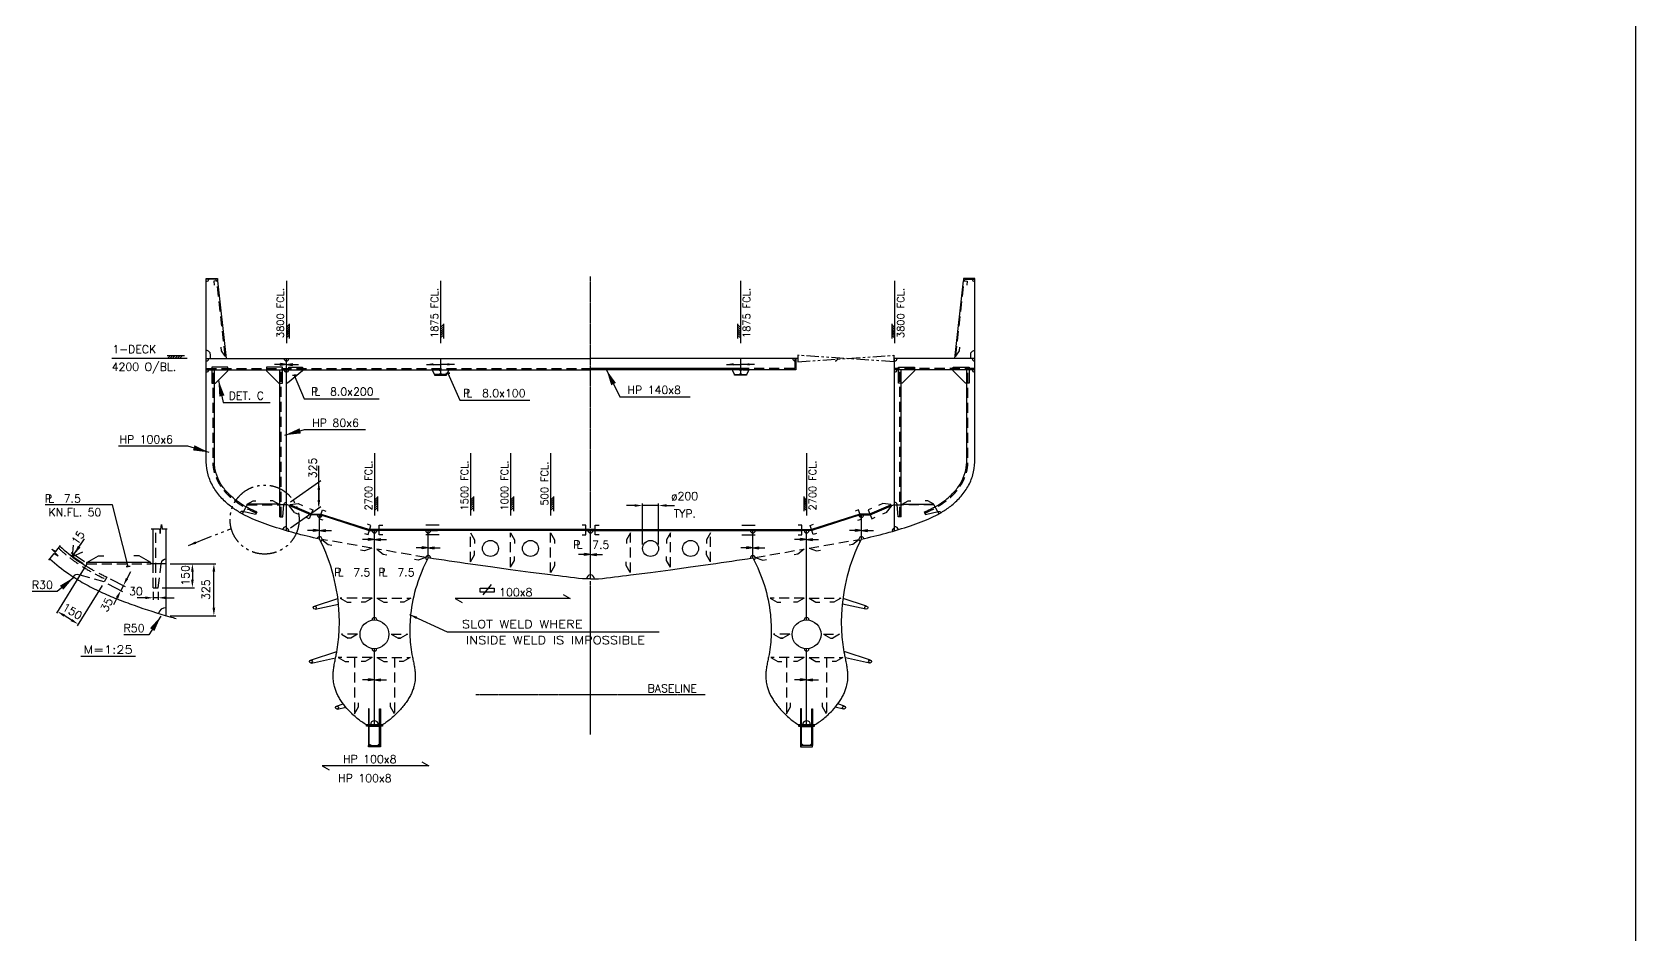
# Model space of a CAD drawing. Extents: x 53504 to 219407, y 25397 to 156081.
# Drawn here: x 197207 to 217246, y 69023 to 80310 of the extents above; entities that cross this region are included whole.
import ezdxf
from ezdxf.enums import TextEntityAlignment as Align

# ---------------------------------------------------------------- set-up
doc = ezdxf.new("R2010")
doc.units = 0
doc.header["$LTSCALE"] = 250
for name, pattern in [('DASHED', [0.75, 0.5, -0.25]), ('PHANTOM', [2.1, 1.25, -0.2, 0.125, -0.2, 0.125, -0.2]), ('PHANTOM2', [1.25, 0.625, -0.125, 0.125, -0.125, 0.125, -0.125])]:
    doc.linetypes.add(name, pattern=pattern)
doc.layers.get('0').update_dxf_attribs({"linetype": 'CONTINUOUS'})
doc.layers.get('DEFPOINTS').update_dxf_attribs({"linetype": 'CONTINUOUS'})
for name, color, linetype in [('S0CO1', 1, 'CONTINUOUS'), ('S0CO2', 2, 'CONTINUOUS'), ('S0CO5', 4, 'CONTINUOUS'), ('S0DA1', 1, 'DASHED'), ('S0DA2', 2, 'DASHED'), ('S0DIM', 2, 'CONTINUOUS'), ('S0PH1', 1, 'PHANTOM'), ('S0TX2', 2, 'CONTINUOUS')]:
    doc.layers.add(name, color=color, linetype=linetype)
doc.styles.add('ROMANS', font='romans', dxfattribs={"height": 100})
doc.dimstyles.new('ORGINAL', dxfattribs={"dimscale": 100, "dimtxt": 1.8, "dimasz": 2, "dimexe": 0.5, "dimexo": 1, "dimgap": 0.5, "dimtad": 1, "dimdec": 0, "dimdsep": 46, "dimtxsty": 'ROMANS', "dimcen": 0, "dimclrd": 1, "dimclre": 1, "dimclrt": 2, "dimadec": 3, "dimazin": 2, "dimtfac": 1, "dimtdec": 0, "dimtmove": 0, "dimatfit": 3, "dimfxl": 1, "dimtvp": 100, "dimtolj": 1, "dimarcsym": 0})
doc.dimstyles.new('ROAR', dxfattribs={"dimscale": 0.4, "dimtxt": 150, "dimasz": 2.4, "dimexe": 100, "dimexo": 100, "dimgap": 400, "dimtad": 0, "dimdsep": 46, "dimtxsty": 'ROMANS', "dimblk1": 'PILB', "dimblk2": 'PILC', "dimsah": 1, "dimcen": 0, "dimclrd": 1, "dimclre": 1, "dimclrt": 2, "dimadec": 0, "dimazin": 0, "dimtfac": 1, "dimtmove": 2, "dimatfit": 3, "dimldrblk": 'PILB', "dimfxl": 100, "dimtvp": 100, "dimtolj": 1, "dimarcsym": 0})
doc.dimstyles.get("Standard").update_dxf_attribs({"dimscale": 50, "dimtxt": 2, "dimasz": 2, "dimexe": 0.5, "dimexo": 1, "dimgap": 1, "dimtad": 1, "dimdsep": 46, "dimtxsty": 'ROMANS', "dimcen": 1.5, "dimclrd": 1, "dimclre": 1, "dimclrt": 2, "dimazin": 2, "dimtfac": 1, "dimtmove": 2, "dimatfit": 3, "dimfxl": 1, "dimtvp": 100, "dimtolj": 1, "dimarcsym": 0})

# ---------------------------------------------------------------- blocks, each defined once
blk = doc.blocks.new('KNE200-OL')
at = {"layer": 'S0CO1', "color": 0}
blk.add_lwpolyline([(-30, 30), (-30, -170), (15, -170), (170, -15), (170, 30)], close=True, dxfattribs=at)
blk = doc.blocks.new('PILD')
at = {"color": 1, "linetype": 'ByBlock'}
blk.add_line((0, 0), (250, 0), dxfattribs=at)
blk.add_solid([(125, 21), (125, -21), (0, 0)], dxfattribs=at)
blk = doc.blocks.new('PILC')
at = {"color": 1, "linetype": 'ByBlock'}
blk.add_line((0, 0), (-250, 0), dxfattribs=at)
blk.add_solid([(-125, 21), (-125, -21), (0, 0)], dxfattribs=at)
blk = doc.blocks.new('PLT-FORBI')
at = {"layer": 'S0CO1'}
for name, p in [('PILD', (-250, 0)), ('PILC', (250, 0))]:
    blk.add_blockref(name, p, dxfattribs=at)
blk = doc.blocks.new('ST10011')
at = {"layer": 'S0CO1'}
for p, q in [((4.24, 0.65), (-0.08, 0.65)), ((0, 0), (0.65, 0.65)), ((0.6, 0), (1.25, 0.65)), ((1.2, 0), (1.85, 0.65)), ((1.8, 0), (2.45, 0.65)), ((2.4, 0), (3.05, 0.65)), ((3, 0), (3.65, 0.65))]:
    blk.add_line(p, q, dxfattribs=at)
blk = doc.blocks.new('*X7')
at = {"color": 0}
for p, q in [((13410, 17177), (13450, 17217)), ((13439, 17177), (13479, 17217)), ((13467, 17177), (13507, 17217)), ((13495, 17177), (13535, 17217)), ((13523, 17177), (13563, 17217)), ((13552, 17177), (13592, 17217))]:
    blk.add_line(p, q, dxfattribs=at)
blk = doc.blocks.new('TYKK')
at = {"layer": 'S0CO1'}
for p, q in [((-2.04, 0.82), (2.04, 0.82)), ((-2.04, 0), (2.04, 0))]:
    blk.add_line(p, q, dxfattribs=at)
at = {"layer": 'S0CO1', "xscale": 0.0204, "yscale": 0.0204, "zscale": 0.0204}
blk.add_blockref('*X7', (-275.41, -350.41), dxfattribs=at)
blk = doc.blocks.new('ST10005')
at = {"color": 1}
for p, q in [((0, 0), (2, 0.32)), ((0, 0), (2, -0.32)), ((0, 0), (4, 0)), ((2, 0.32), (2, -0.32))]:
    blk.add_line(p, q, dxfattribs=at)
blk.add_solid([(0, 0), (2, 0.32), (0, 0), (2, -0.32)], dxfattribs=at)
blk = doc.blocks.new('*D135')
at = {"layer": 'DEFPOINTS', "color": 0, "transparency": 16777216}
for p in [(198881, 73664), (198781, 73364), (199210, 73364)]:
    blk.add_point(p, dxfattribs=at)
at = {"layer": 'S0CO1', "color": 1, "lineweight": -2, "transparency": 16777216}
for p, q in [((198931, 73664), (199235, 73664)), ((199210, 73564), (199210, 73464)), ((198831, 73364), (199235, 73364))]:
    blk.add_line(p, q, dxfattribs=at)
at = {"layer": 'S0CO1', "color": 1, "transparency": 16777216}
for points in [[(199193, 73564), (199226, 73564), (199210, 73664)], [(199193, 73464), (199226, 73464), (199210, 73364)]]:
    blk.add_solid(points, dxfattribs=at)
at = {"layer": 'S0CO1', "color": 2, "transparency": 16777216, "insert": (199122, 73517), "char_height": 100, "attachment_point": 5, "rotation": 90, "style": 'ROMANS'}
blk.add_mtext('\\A1;150', dxfattribs=at)
blk = doc.blocks.new('*D136')
at = {"layer": 'DEFPOINTS', "color": 0, "transparency": 16777216}
for p in [(198721, 73364), (198781, 73364), (198721, 73238)]:
    blk.add_point(p, dxfattribs=at)
at = {"layer": 'S0CO1', "color": 1, "lineweight": -2, "transparency": 16777216}
for p, q in [((198621, 73238), (198521, 73238)), ((198721, 73314), (198721, 73213)), ((198781, 73238), (198721, 73238)), ((198781, 73314), (198781, 73213)), ((198881, 73238), (198981, 73238))]:
    blk.add_line(p, q, dxfattribs=at)
at = {"layer": 'S0CO1', "color": 1, "transparency": 16777216}
for points in [[(198621, 73255), (198621, 73221), (198721, 73238)], [(198881, 73255), (198881, 73221), (198781, 73238)]]:
    blk.add_solid(points, dxfattribs=at)
at = {"layer": 'S0CO1', "color": 2, "transparency": 16777216, "insert": (198504, 73319), "char_height": 100, "attachment_point": 5, "style": 'ROMANS'}
blk.add_mtext('\\A1;30', dxfattribs=at)
blk = doc.blocks.new('PILB')
at = {"color": 1}
for q in [(130, 75), (130, -75)]:
    blk.add_line((0, 0), q, dxfattribs=at)
at = {"color": 1, "linetype": 'ByBlock'}
blk.add_line((0, 0), (250, 0), dxfattribs=at)
blk = doc.blocks.new('*D137')
at = {"layer": 'DEFPOINTS', "color": 0, "transparency": 16777216}
for p in [(197728, 73777), (197876, 73639), (197893, 73664)]:
    blk.add_point(p, dxfattribs=at)
at = {"layer": 'S0DIM', "color": 1, "lineweight": -2, "transparency": 16777216}
for p, q in [((197843, 73661), (197678, 73775)), ((197860, 73686), (197695, 73799)), ((197710, 73751), (197709, 73750)), ((197711, 73752), (197728, 73777)), ((197728, 73778), (197729, 73778))]:
    blk.add_line(p, q, dxfattribs=at)
at = {"layer": 'S0DIM', "color": 1, "lineweight": -2, "transparency": 16777216, "xscale": 0.9600000000000001, "yscale": 0.9600000000000001, "zscale": 0.9600000000000001}
for name, p, rotation in [('PILB', (197711, 73752), 55.56531386180534), ('PILC', (197728, 73777), 235.5653138618054)]:
    blk.add_blockref(name, p, dxfattribs=dict(at, rotation=rotation))
at = {"layer": 'S0DIM', "color": 2, "transparency": 16777216, "insert": (197781, 73990), "char_height": 100, "attachment_point": 5, "rotation": 55.5653, "style": 'ROMANS'}
blk.add_mtext('\\A1;15', dxfattribs=at)
blk = doc.blocks.new('*D138')
at = {"layer": 'DEFPOINTS', "color": 0, "transparency": 16777216}
for p in [(198931, 73664), (199478, 73664), (198881, 73014)]:
    blk.add_point(p, dxfattribs=at)
at = {"layer": 'S0CO1', "color": 1, "lineweight": -2, "transparency": 16777216}
for p, q in [((198981, 73664), (199503, 73664)), ((199478, 73114), (199478, 73564)), ((198931, 73014), (199503, 73014))]:
    blk.add_line(p, q, dxfattribs=at)
at = {"layer": 'S0CO1', "color": 1, "transparency": 16777216}
for points in [[(199461, 73564), (199495, 73564), (199478, 73664)], [(199461, 73114), (199495, 73114), (199478, 73014)]]:
    blk.add_solid(points, dxfattribs=at)
at = {"layer": 'S0CO1', "color": 2, "transparency": 16777216, "insert": (199378, 73339), "char_height": 100, "attachment_point": 5, "rotation": 90, "style": 'ROMANS'}
blk.add_mtext('\\A1;325', dxfattribs=at)
blk = doc.blocks.new('PLDIM2')
at = {"layer": 'S0TX2', "style": 'ROMANS'}
for s, p in [('P', (-19, 0)), ('L', (23, 0))]:
    blk.add_text(s, height=100, dxfattribs=at).set_placement(p)
blk.add_attdef('XX.X', (168, -1), '', height=100, dxfattribs=at)
blk = doc.blocks.new('*D142')
at = {"layer": 'DEFPOINTS', "color": 0, "transparency": 16777216}
for p in [(200384, 74401), (200790, 74360), (200384, 74076)]:
    blk.add_point(p, dxfattribs=at)
at = {"layer": 'S0CO1', "color": 1, "lineweight": -2, "transparency": 16777216}
for p, q in [((200434, 74436), (200815, 74703)), ((200790, 74585), (200790, 74460)), ((200434, 74111), (200815, 74378))]:
    blk.add_line(p, q, dxfattribs=at)
at = {"layer": 'S0CO1', "color": 1, "transparency": 16777216}
for points in [[(200773, 74585), (200806, 74585), (200790, 74685)], [(200773, 74460), (200806, 74460), (200790, 74360)]]:
    blk.add_solid(points, dxfattribs=at)
at = {"layer": 'S0CO1', "color": 2, "transparency": 16777216, "insert": (200713, 74861), "char_height": 100, "attachment_point": 5, "rotation": 90, "style": 'ROMANS'}
blk.add_mtext('\\A1;325', dxfattribs=at)
blk = doc.blocks.new('FF')
at = {"color": 0}
blk.add_lwpolyline([(0, 0), (140, 0), (140, -23, -0.767327), (129, -26), (120, -10, 0.267949), (114, -7), (0, -7)], format="xyb", close=True, dxfattribs=at)
blk = doc.blocks.new('snip')
at = {"color": 0, "linetype": 'ByBlock'}
for p, q in [((-75, -151), (-75, -221)), ((75, -151), (75, -221))]:
    blk.add_line(p, q, dxfattribs=at)
blk.add_lwpolyline([(75, -151), (13, -43), (-12, -43), (-75, -151)], dxfattribs=at)
blk = doc.blocks.new('GHJKL')
at = {"layer": 'S0CO1'}
blk.add_line((-65, -20), (65, -20), dxfattribs=at)
for points in [[(-75, 0), (-65, 0), (-65, 200), (-75, 200)], [(75, 0), (65, 0), (65, 200), (75, 200)]]:
    blk.add_lwpolyline(points, close=True, dxfattribs=at)
for centre, start, end in [((-65, -260), 0, 90), ((65, -260), 90, 180)]:
    blk.add_arc(centre, 20, start, end, dxfattribs=at)
at = {"layer": 'S0CO2'}
for points in [[(-100, -15), (100, -15), (100, 0), (-100, 0)], [(-75, -260), (-65, -260), (-65, -15), (-75, -15)], [(75, -260), (65, -260), (65, -15), (75, -15)], [(-75, -275), (75, -275), (75, -260), (-75, -260)]]:
    blk.add_lwpolyline(points, close=True, dxfattribs=at)
blk = doc.blocks.new('*D140')
at = {"layer": 'DEFPOINTS', "color": 0, "transparency": 16777216}
for p in [(197849, 73595), (198108, 73436), (197524, 73067)]:
    blk.add_point(p, dxfattribs=at)
at = {"layer": 'S0CO1', "color": 1, "lineweight": -2, "transparency": 16777216}
for p, q in [((197823, 73553), (197511, 73046)), ((198082, 73393), (197770, 72886)), ((197698, 72960), (197609, 73015))]:
    blk.add_line(p, q, dxfattribs=at)
at = {"layer": 'S0CO1', "color": 1, "transparency": 16777216}
for points in [[(197618, 73029), (197600, 73001), (197524, 73067)], [(197706, 72974), (197689, 72946), (197783, 72908)]]:
    blk.add_solid(points, dxfattribs=at)
at = {"layer": 'S0CO1', "color": 2, "transparency": 16777216, "insert": (197710, 73068), "char_height": 100, "attachment_point": 5, "rotation": 328.3731, "style": 'ROMANS'}
blk.add_mtext('\\A1;150', dxfattribs=at)
blk = doc.blocks.new('*D141')
at = {"layer": 'DEFPOINTS', "color": 0, "transparency": 16777216}
for p in [(198108, 73436), (198140, 73497), (198315, 73328)]:
    blk.add_point(p, dxfattribs=at)
at = {"layer": 'S0CO1', "color": 1, "lineweight": -2, "transparency": 16777216}
for p, q in [((198393, 73479), (198439, 73568)), ((198152, 73413), (198337, 73317)), ((198184, 73474), (198369, 73379)), ((198347, 73390), (198315, 73328)), ((198269, 73240), (198223, 73151))]:
    blk.add_line(p, q, dxfattribs=at)
at = {"layer": 'S0CO1', "color": 1, "transparency": 16777216}
for points in [[(198378, 73487), (198407, 73471), (198347, 73390)], [(198254, 73247), (198284, 73232), (198315, 73328)]]:
    blk.add_solid(points, dxfattribs=at)
at = {"layer": 'S0CO1', "color": 2, "transparency": 16777216, "insert": (198139, 73151), "char_height": 100, "attachment_point": 5, "rotation": 62.6292, "style": 'ROMANS'}
blk.add_mtext('\\A1;35', dxfattribs=at)
blk = doc.blocks.new('FLST-2')
at = {"layer": 'S0TX2', "color": 1}
for p, q in [((-256, 101), (-256, 151)), ((-256, 151), (-81, 151)), ((-81, 101), (-256, 101)), ((-222, 65), (-117, 198)), ((-81, 151), (-81, 101))]:
    blk.add_line(p, q, dxfattribs=at)
at = {"layer": 'S0TX2', "style": 'ROMANS'}
blk.add_attdef('FL.ST', (-20, 50), '', height=100, dxfattribs=at)
blk = doc.blocks.new('*D139')
at = {"layer": 'DEFPOINTS', "color": 0, "transparency": 16777216}
for p in [(204834, 74391), (204834, 73854), (205034, 73854)]:
    blk.add_point(p, dxfattribs=at)
at = {"layer": 'S0CO1', "color": 1, "lineweight": -2, "transparency": 16777216}
for p, q in [((204734, 74391), (204634, 74391)), ((204834, 73904), (204834, 74416)), ((205034, 74391), (204834, 74391)), ((205034, 73904), (205034, 74416)), ((205134, 74391), (205234, 74391))]:
    blk.add_line(p, q, dxfattribs=at)
at = {"layer": 'S0CO1', "color": 1, "transparency": 16777216}
for points in [[(204734, 74408), (204734, 74375), (204834, 74391)], [(205134, 74408), (205134, 74375), (205034, 74391)]]:
    blk.add_solid(points, dxfattribs=at)
at = {"layer": 'S0CO1', "color": 2, "transparency": 16777216, "insert": (205359, 74504), "char_height": 100, "attachment_point": 5, "style": 'ROMANS'}
blk.add_mtext('\\A1;ø200', dxfattribs=at)
blk = doc.blocks.new('HP140x8')
at = {"color": 0}
blk.add_lwpolyline([(0, 0), (0, -140), (24, -140, 0.767327), (27, -129), (11, -119, -0.267949), (8, -115), (8, 0)], format="xyb", close=True, dxfattribs=at)

msp = doc.modelspace()

# ---------------------------------------------------------------- linework, layer by layer
at = {"layer": 'S0CO1', "color": 6}
msp.add_line((217245.628, 56596.307), (217244.682, 153661.231), dxfattribs=at)
at = {"layer": 'S0CO1', "color": 0}
for p, q in [((199633.9, 76228.772), (199525.532, 77200.251)), ((208733.9, 76228.772), (208842.268, 77200.251)), ((199383.9, 76088.772), (204183.9, 76088.772)), ((200303.9, 74251.242), (200303.9, 76088.772)), ((202293.9, 76088.772), (202308.9, 76073.772)), ((202308.9, 76043.772), (202293.9, 76028.772)), ((202323.9, 76088.772), (202308.9, 76073.772)), ((202308.9, 76043.772), (202323.9, 76028.772)), ((206058.9, 76088.772), (204183.9, 76088.772)), ((206724.9, 76088.772), (204183.9, 76088.772)), ((206043.9, 76088.772), (206058.9, 76073.772)), ((206058.9, 76043.772), (206043.9, 76028.772)), ((206073.9, 76088.772), (206058.9, 76073.772)), ((206058.9, 76043.772), (206073.9, 76028.772)), ((208983.9, 76088.772), (207983.9, 76088.772)), ((208063.9, 74251.242), (208063.9, 76088.772)), ((200789.693, 74392.737), (200789.693, 74886.287)), ((199895.128, 74401.242), (199832.238, 74287.467)), ((200288.9, 74409.242), (199895.128, 74409.242)), ((200398.9, 74401.242), (200383.9, 74401.242)), ((200690.144, 74275.014), (200398.9, 74401.242)), ((200694.916, 74286.025), (200431.198, 74400.324)), ((207672.884, 74286.025), (207936.602, 74400.324)), ((207677.655, 74275.014), (207968.9, 74401.242)), ((207968.9, 74401.242), (207983.9, 74401.242)), ((208078.9, 74409.242), (208472.671, 74409.242)), ((208472.671, 74401.242), (208535.562, 74287.467)), ((200813.161, 74273.112), (201420.295, 74079.876)), ((200818.034, 74284.154), (201423.935, 74091.311)), ((202294.698, 74145.201), (202127.683, 74145.201)), ((206073.102, 74145.201), (206240.116, 74145.201)), ((207549.766, 74284.154), (206943.865, 74091.311)), ((207554.639, 74273.112), (206947.505, 74079.876)), ((201423.9, 74079.2), (201423.9, 74079.2)), ((204123.9, 74091.2), (201543.9, 74091.2)), ((204123.9, 74079.2), (201543.9, 74079.2)), ((201543.9, 74079.2), (201543.9, 74079.2)), ((202294.698, 74025.201), (202127.683, 74025.201)), ((202153.28, 74079.2), (202153.28, 74079.2)), ((204243.9, 74091.2), (206823.9, 74091.2)), ((204243.9, 74079.2), (206823.9, 74079.2)), ((206073.102, 74025.201), (206240.116, 74025.201)), ((206214.52, 74079.2), (206214.52, 74079.2)), ((206823.9, 74079.2), (206823.9, 74079.2)), ((206943.9, 74079.2), (206943.9, 74079.2))]:
    msp.add_line(p, q, dxfattribs=at)
for points in [[(199525.532, 77200.251), (199475.84, 77194.708), (199481.09, 77147.647)], [(208842.268, 77200.251), (208891.96, 77194.708), (208886.71, 77147.647)], [(199630.553, 76258.772), (199620.491, 76258.772), (199573.057, 76323.192), (199567.95, 76368.973)], [(208737.246, 76258.772), (208747.308, 76258.772), (208794.743, 76323.192), (208799.849, 76368.973)], [(202278.9, 76088.772), (202208.9, 76088.772), (202208.9, 76073.772), (202233.9, 76028.772)], [(202338.9, 76088.772), (202408.9, 76088.772), (202408.9, 76073.772), (202383.9, 76028.772)], [(206028.9, 76088.772), (205958.9, 76088.772), (205958.9, 76073.772), (205983.9, 76028.772)], [(206088.9, 76088.772), (206158.9, 76088.772), (206158.9, 76073.772), (206133.9, 76028.772)], [(199895.128, 74401.242), (199895.128, 74409.242), (199967.874, 74451.242), (200002.03, 74451.242)], [(200288.9, 74401.242), (200288.9, 74409.242), (200216.154, 74451.242), (200181.622, 74451.242)], [(200383.9, 74401.242), (200288.9, 74401.242)], [(200673.957, 74353.959), (200716.386, 74335.573), (200668.674, 74225.466), (200626.245, 74243.852)], [(207693.843, 74353.959), (207651.414, 74335.573), (207699.126, 74225.466), (207741.555, 74243.852)], [(207983.9, 74401.242), (208078.9, 74401.242)], [(208078.9, 74401.242), (208078.9, 74409.242), (208151.646, 74451.242), (208186.177, 74451.242)], [(208472.671, 74401.242), (208472.671, 74409.242), (208399.925, 74451.242), (208365.77, 74451.242)], [(200842.21, 74207.632), (200798.145, 74221.654), (200834.534, 74336.004), (200878.598, 74321.982)], [(201359.852, 74042.447), (201403.915, 74028.42), (201440.315, 74142.766), (201396.252, 74156.793)], [(201590.143, 74025.201), (201543.901, 74025.2), (201543.898, 74145.2), (201590.14, 74145.201)], [(204077.657, 74025.201), (204123.898, 74025.2), (204123.902, 74145.2), (204077.66, 74145.201)], [(204290.143, 74025.201), (204243.902, 74025.2), (204243.898, 74145.2), (204290.14, 74145.201)], [(206777.657, 74025.201), (206823.898, 74025.2), (206823.902, 74145.2), (206777.66, 74145.201)], [(207007.947, 74042.447), (206963.885, 74028.42), (206927.485, 74142.766), (206971.548, 74156.793)], [(207525.59, 74207.632), (207569.654, 74221.654), (207533.266, 74336.004), (207489.202, 74321.982)], [(200829.075, 73967.205), (200905.814, 73903.087), (200953.258, 73894.824)], [(202683.9, 74049.2), (202733.9, 73962.598), (202733.9, 73914.44)], [(203183.9, 74049.2), (203233.9, 73962.598), (203233.9, 73914.44)], [(203683.9, 74049.2), (203733.9, 73962.598), (203733.9, 73914.44)], [(204683.9, 74049.2), (204633.9, 73962.598), (204633.9, 73914.44)], [(205183.9, 74049.2), (205133.9, 73962.598), (205133.9, 73914.44)], [(205683.9, 74049.2), (205633.9, 73962.598), (205633.9, 73914.44)], [(207538.725, 73967.205), (207461.986, 73903.087), (207414.542, 73894.824)], [(197891.428, 73680.326), (198036.92, 73764.326), (198105.23, 73764.326)], [(198691.189, 73680.326), (198545.697, 73764.326), (198476.633, 73764.326)], [(201452.274, 73858.685), (201358.379, 73824.28), (201310.935, 73832.54)], [(201515.495, 73847.676), (201592.238, 73783.563), (201639.682, 73775.303)], [(202683.9, 73688.366), (202733.9, 73774.969), (202733.9, 73823.126)], [(203183.9, 73619.129), (203233.9, 73705.732), (203233.9, 73753.89)], [(205183.9, 73619.129), (205133.9, 73705.732), (205133.9, 73753.89)], [(205683.9, 73688.366), (205633.9, 73774.969), (205633.9, 73823.126)], [(206852.305, 73847.676), (206775.562, 73783.563), (206728.118, 73775.303)], [(206915.525, 73858.685), (207009.421, 73824.28), (207056.865, 73832.54)], [(202126.334, 73741.308), (202032.437, 73706.91), (201984.993, 73715.173)], [(203687.728, 73552.957), (203737.728, 73639.559), (203737.728, 73687.717)], [(204680.072, 73552.957), (204630.072, 73639.559), (204630.072, 73687.717)], [(206241.465, 73741.308), (206335.363, 73706.91), (206382.806, 73715.173)], [(201056.95, 73231.448), (201143.553, 73181.448), (201191.711, 73181.448)], [(201453.9, 73231.448), (201367.297, 73181.448), (201319.14, 73181.448)], [(201513.9, 73231.448), (201600.502, 73181.448), (201648.66, 73181.448)], [(201938.783, 73231.448), (201852.18, 73181.448), (201804.022, 73181.448)], [(206429.017, 73231.448), (206515.62, 73181.448), (206563.778, 73181.448)], [(206853.9, 73231.448), (206767.297, 73181.448), (206719.14, 73181.448)], [(206913.9, 73231.448), (207000.502, 73181.448), (207048.66, 73181.448)], [(207310.849, 73231.448), (207224.247, 73181.448), (207176.089, 73181.448)], [(201071.123, 72781.462), (201157.726, 72731.462), (201157.726, 72731.462)], [(201273.9, 72781.462), (201187.297, 72731.462), (201157.726, 72731.462)], [(201693.9, 72781.462), (201780.502, 72731.462), (201810.039, 72731.462)], [(201896.641, 72781.462), (201810.039, 72731.462), (201780.502, 72731.462)], [(206471.159, 72781.462), (206557.761, 72731.462), (206587.297, 72731.462)], [(206673.9, 72781.462), (206587.297, 72731.462), (206557.761, 72731.462)], [(207093.9, 72781.462), (207180.502, 72731.462), (207210.074, 72731.462)], [(207296.677, 72781.462), (207210.074, 72731.462), (207210.074, 72731.462)], [(201030.981, 72490.077), (201117.583, 72440.077), (201165.741, 72440.077)], [(201453.9, 72490.077), (201367.297, 72440.077), (201319.14, 72440.077)], [(201513.9, 72490.077), (201600.502, 72440.077), (201648.66, 72440.077)], [(201929.977, 72490.077), (201843.374, 72440.077), (201795.216, 72440.077)], [(206437.823, 72490.077), (206524.426, 72440.077), (206572.583, 72440.077)], [(206853.9, 72490.077), (206767.297, 72440.077), (206719.14, 72440.077)], [(206913.9, 72490.077), (207000.502, 72440.077), (207048.66, 72440.077)], [(207336.819, 72490.077), (207250.216, 72440.077), (207202.059, 72440.077)], [(201233.9, 71788.851), (201283.9, 71875.454), (201283.9, 71923.612)], [(201733.9, 71788.851), (201683.9, 71875.454), (201683.9, 71923.612)], [(206633.9, 71788.851), (206683.9, 71875.454), (206683.9, 71923.612)], [(207133.9, 71788.851), (207083.9, 71875.454), (207083.9, 71923.612)]]:
    msp.add_lwpolyline(points, dxfattribs=at)
for points in [[(199433.9, 76228.772), (199433.9, 76278.772, 0.414213624), (199383.9, 76328.772)], [(208933.9, 76228.772), (208933.9, 76278.772, -0.414213624), (208983.9, 76328.772)], [(200303.9, 74251.242), (200338.9, 74251.242), (200354.157, 74405.157, -0.376385641), (200383.9, 74431.242)], [(208063.9, 74251.242), (208028.9, 74251.242), (208013.643, 74405.157, 0.376385641), (207983.9, 74431.242)], [(200015.668, 74309.248), (199998.756, 74278.652), (199840.394, 74316.337, 0.345656112), (199806.128, 74302.241)], [(208352.132, 74309.248), (208369.044, 74278.652), (208527.406, 74316.337, -0.345656112), (208561.672, 74302.241)]]:
    msp.add_lwpolyline(points, format="xyb", dxfattribs=at)
at = {"layer": 'S0CO1', "color": 0, "flags": 128}
for points in [[(200015.668, 74309.248, -0.007639174), (199965.76, 74331.635, -0.023241), (199850.198, 74392.298, -0.03273), (199745.271, 74463.364, -0.043303), (199639.121, 74561.723, -0.054224), (199556.581, 74675.27, -0.059638), (199502.69, 74802.349, -0.070602), (199483.9, 74934.725), (199483.9, 76088.772)], [(208352.132, 74309.248, 0.007639174), (208402.039, 74331.635, 0.023241), (208517.602, 74392.298, 0.03273), (208622.528, 74463.364, 0.043303), (208728.679, 74561.723, 0.054224), (208811.219, 74675.27, 0.059638), (208865.11, 74802.349, 0.070602), (208883.9, 74934.725), (208883.9, 76088.772)]]:
    msp.add_lwpolyline(points, format="xyb", dxfattribs=at)
at = {"layer": 'S0CO1', "color": 0}
for points in [[(200288.9, 75918.772), (200333.9, 75918.772), (200333.9, 76118.772), (200133.9, 76118.772), (200133.9, 76073.772), (200288.9, 75918.772)], [(208078.9, 75918.772), (208033.9, 75918.772), (208033.9, 76118.772), (208233.9, 76118.772), (208233.9, 76073.772), (208078.9, 75918.772)]]:
    msp.add_lwpolyline(points, close=True, dxfattribs=at)
msp.add_lwpolyline([(200383.9, 76058.772, 0.414213562), (200413.9, 76088.772), (200413.9, 76118.772), (200583.9, 76118.772), (200583.9, 76073.772), (200398.9, 75918.772), (200383.9, 75918.772)], format="xyb", close=True, dxfattribs=at)
at = {"layer": 'S0CO1', "color": 0, "flags": 128}
for points in [[(198692.966, 74099.058), (198799.282, 74099.058), (198807.11, 74043.355), (198822.767, 74154.76), (198830.595, 74099.058), (198896.396, 74099.058)], [(197416.568, 73707.472), (197482.791, 73790.644), (197531.244, 73762.072), (197453.843, 73843.714), (197502.296, 73815.141), (197563.776, 73892.356)]]:
    msp.add_lwpolyline(points, dxfattribs=at)
at = {"layer": 'S0CO1', "color": 0}
for centre in [(202933.9, 73854.2), (203433.9, 73854.2), (204933.9, 73854.2), (205433.9, 73854.2)]:
    msp.add_circle(centre, 100, dxfattribs=at)
for centre, radius, start, end in [((199383.9, 77221.772), 30, 269.9999407, 0.000006), ((208983.9, 77221.772), 30, 179.999994, 270.0000593), ((199383.9, 76228.772), 30, 270.000006, 0), ((200383.9, 76228.772), 30, 180, 0), ((206740.9, 76228.772), 30, 180, 270), ((207240.17, 76228.772), 30, 270, 0), ((207983.9, 76228.772), 30, 270, 0), ((208983.9, 76228.772), 30, 180, 269.999994), ((199383.9, 76088.772), 30, 270.000006, 0), ((200383.9, 76088.772), 30, 180, 270), ((207983.9, 76088.772), 30, 270, 0), ((208983.9, 76088.772), 30, 180, 269.999994), ((200799.52, 74273.112), 30, 180, 350.271599), ((207568.28, 74273.112), 30, 189.728401, 0), ((200383.9, 74076.014), 50, 90, 163.440268), ((200383.9, 74076.014), 30, 343.6677051, 90), ((200799.52, 73972.352), 30, 296.2654209, 168.2128172), ((201483.9, 74079.2), 30, 180, 0), ((202155.89, 74079.2), 30, 180, 0), ((204183.9, 74079.2), 30, 180, 0), ((206211.91, 74079.2), 30, 180, 0), ((206883.9, 74079.2), 30, 180, 0), ((207568.28, 73972.352), 30, 11.7871828, 243.7345791), ((207983.9, 74076.014), 30, 90, 196.3322949), ((207983.9, 74076.014), 50, 16.559732, 90), ((202155.89, 73736.162), 30, 351.3117209, 242.121306), ((206211.91, 73736.162), 30, 297.878694, 188.6882791), ((204183.9, 73473.47), 50, 0.2074448, 179.7925552), ((198881.189, 73014.326), 100, 90, 163.2167725), ((201483.9, 72961.462), 30, 352.8770195, 189.9044328), ((206883.9, 72961.462), 30, 350.0955672, 187.1229805), ((201483.9, 72601.462), 30, 172.5249867, 6.6197924), ((206883.9, 72601.462), 30, 173.3802076, 7.4750133), ((201483.9, 71649.882), 50, 0, 180), ((206883.9, 71649.882), 50, 0, 180)]:
    msp.add_arc(centre, radius, start, end, dxfattribs=at)
at = {"layer": 'S0CO2', "color": 0}
for p, q in [((198721.189, 73664.326), (198721.189, 74099.058)), ((198691.189, 73680.326), (197891.428, 73680.326)), ((200734.429, 73133.447), (201027.045, 73228.779)), ((200744.184, 73097.043), (201035.066, 73158.633)), ((207623.616, 73097.043), (207332.734, 73158.633)), ((207633.371, 73133.447), (207340.754, 73228.779)), ((200686.64, 72458.843), (201014.897, 72565.786)), ((207681.16, 72458.843), (207352.903, 72565.786)), ((200696.394, 72422.439), (200999.642, 72486.647)), ((207671.406, 72422.439), (207368.157, 72486.647)), ((201012.076, 71883.932), (201094.465, 71910.773)), ((201021.831, 71847.527), (201126.579, 71869.706)), ((207345.969, 71847.527), (207241.221, 71869.706)), ((207355.723, 71883.932), (207273.335, 71910.773))]:
    msp.add_line(p, q, dxfattribs=at)
for points in [[(202233.9, 76018.772), (202383.9, 76018.772), (202383.9, 76028.772), (202233.9, 76028.772)], [(206133.9, 76018.772), (205983.9, 76018.772), (205983.9, 76028.772), (206133.9, 76028.772)], [(200814.52, 74273.112), (200694.52, 74273.112), (200694.52, 74285.112), (200814.52, 74285.112)], [(207553.28, 74273.112), (207673.28, 74273.112), (207673.28, 74285.112), (207553.28, 74285.112)], [(201423.9, 74079.2), (201543.9, 74079.2), (201543.9, 74091.2), (201423.9, 74091.2)], [(202153.28, 74079.2), (202273.28, 74079.2), (202273.28, 74091.2), (202153.28, 74091.2)], [(204123.9, 74079.2), (204243.9, 74079.2), (204243.9, 74091.2), (204123.9, 74091.2)], [(206214.52, 74079.2), (206094.52, 74079.2), (206094.52, 74091.2), (206214.52, 74091.2)], [(206943.9, 74079.2), (206823.9, 74079.2), (206823.9, 74091.2), (206943.9, 74091.2)]]:
    msp.add_lwpolyline(points, close=True, dxfattribs=at)
at = {"layer": 'S0CO2', "color": 0, "flags": 128}
msp.add_lwpolyline([(197555.434, 73881.879, 0.036656767), (197780.115, 73701.141, 0.013042209), (197875.696, 73638.781, 0.013042209)], format="xyb", dxfattribs=at)
at = {"layer": 'S0CO2', "color": 0}
for points in [[(197891.428, 73664.326), (197770.819, 73468.485)], [(197891.428, 73664.326), (197891.428, 73680.326)], [(198691.189, 73664.326), (198691.189, 73680.326)], [(198881.189, 73664.326), (198691.189, 73664.326)]]:
    msp.add_lwpolyline(points, dxfattribs=at)
for points in [[(198820.671, 73664.326), (198821.702, 73672.155, -0.376385641), (198881.189, 73724.326)], [(197803.526, 73521.594), (197787.131, 73526.225, 0.329846477), (197720.36, 73500.949)]]:
    msp.add_lwpolyline(points, format="xyb", dxfattribs=at)
for centre in [(200738.414, 73115.006), (207629.386, 73115.006), (200690.624, 72440.402), (207677.176, 72440.402), (201016.061, 71865.49), (207351.739, 71865.49)]:
    msp.add_circle(centre, 18.867, dxfattribs=at)
at = {"layer": 'S0CO5', "color": 0}
for p, q in [((199383.9, 76228.772), (204183.9, 76228.772)), ((200383.9, 74076.014), (200383.9, 76228.772)), ((202308.9, 76228.772), (202308.9, 76028.772)), ((206773.9, 76228.772), (204183.9, 76228.772)), ((206058.9, 76228.772), (206058.9, 76028.772)), ((208983.9, 76228.772), (207973.9, 76228.772)), ((207983.9, 74076.014), (207983.9, 76228.772)), ((200799.52, 73972.352), (200799.52, 74273.112)), ((207568.28, 73972.352), (207568.28, 74273.112)), ((198881.189, 73014.326), (198881.189, 74099.058)), ((201483.9, 72961.462), (201483.9, 74079.2)), ((202155.89, 73736.162), (202155.89, 74079.2)), ((206211.91, 73736.162), (206211.91, 74079.2)), ((206883.9, 72961.462), (206883.9, 74079.2)), ((201483.9, 71649.882), (201483.9, 72601.462)), ((206883.9, 71649.882), (206883.9, 72601.462))]:
    msp.add_line(p, q, dxfattribs=at)
at = {"layer": 'S0CO5', "color": 0, "linetype": 'ByBlock'}
msp.add_line((204183.9, 73473.332), (204183.9, 74079.2), dxfattribs=at)
at = {"layer": 'S0CO5', "color": 0, "linetype": 'ByBlock', "flags": 128}
for points in [[(204183.9, 73473.332), (204083.9, 73473.232, -0.001429), (203683.9, 73523.202), (203433.846, 73555.579), (203183.9, 73588.852), (202933.833, 73622.953, -0.001145), (202683.9, 73658.062, -0.002528), (202155.89, 73736.162, 0.096762), (201936.58, 73028.772, 0.034255), (201926.746, 72778.173, 0.038071), (201953.12, 72528.772, 0.007095), (201965.443, 72466.594, -0.005826), (201977.923, 72404.448, -0.012292), (201988.14, 72341.905, -0.025233), (201993.64, 72278.772, -0.034269), (201991.214, 72203.191, -0.038971), (201977.79, 72128.772, -0.027017), (201961.44, 72077.805, -0.024064), (201939.98, 72028.772, -0.023258), (201911.533, 71977.578, -0.015998), (201879.16, 71928.772, -0.015506), (201840.305, 71877.516, -0.015415), (201798.36, 71828.772, -0.034822), (201693.12, 71728.772, -0.032423), (201583.9, 71649.882), (201383.9, 71649.882, -0.035504), (201269.66, 71728.772, -0.018675), (201214.132, 71776.761, -0.018755), (201162.34, 71828.772, -0.032871), (201081.46, 71928.772, -0.01668), (201049.421, 71977.559, -0.023697), (201021.42, 72028.772, -0.024092), (201000.394, 72077.848, -0.025707), (200984.35, 72128.772, -0.037085), (200970.834, 72203.19, -0.033833), (200967.97, 72278.772, -0.025322), (200973.058, 72341.934, -0.013115), (200982.982, 72404.519, -0.007024), (200995.421, 72466.668, 0.005166), (201008.09, 72528.772, 0.030151), (201040.792, 72777.715, 0.028264), (201044.26, 73028.772, 0.105936), (200799.52, 73972.352, -0.031007), (200183.9, 74139.292, -0.009027), (200052.271, 74186.574, -0.018505), (199923.445, 74241.029, -0.023241), (199799.655, 74306.011, -0.03273), (199683.9, 74384.411, -0.043303), (199565.067, 74494.522, -0.054224), (199469.811, 74625.562, -0.059638), (199406.639, 74774.526, -0.070602), (199383.9, 74934.722), (199383.9, 77228.772)], [(204183.9, 73473.332), (204283.9, 73473.232, 0.001429), (204683.9, 73523.202), (204933.954, 73555.579), (205183.9, 73588.852), (205433.967, 73622.953, 0.001145), (205683.9, 73658.062, 0.002528), (206211.91, 73736.162, -0.096762), (206431.22, 73028.772, -0.034255), (206441.054, 72778.173, -0.038071), (206414.68, 72528.772, -0.007095), (206402.357, 72466.594, 0.005826), (206389.877, 72404.448, 0.012292), (206379.66, 72341.905, 0.025233), (206374.16, 72278.772, 0.034269), (206376.585, 72203.191, 0.038971), (206390.01, 72128.772, 0.027017), (206406.36, 72077.805, 0.024064), (206427.82, 72028.772, 0.023258), (206456.267, 71977.578, 0.015998), (206488.64, 71928.772, 0.015506), (206527.495, 71877.516, 0.015415), (206569.44, 71828.772, 0.034822), (206674.68, 71728.772, 0.032423), (206783.9, 71649.882), (206983.9, 71649.882, 0.035504), (207098.14, 71728.772, 0.018675), (207153.668, 71776.761, 0.018755), (207205.46, 71828.772, 0.032871), (207286.34, 71928.772, 0.01668), (207318.379, 71977.559, 0.023697), (207346.38, 72028.772, 0.024092), (207367.405, 72077.848, 0.025707), (207383.45, 72128.772, 0.037085), (207396.966, 72203.19, 0.033833), (207399.83, 72278.772, 0.025322), (207394.742, 72341.934, 0.013115), (207384.818, 72404.519, 0.007024), (207372.379, 72466.668, -0.005166), (207359.71, 72528.772, -0.030151), (207327.007, 72777.715, -0.028264), (207323.54, 73028.772, -0.105936), (207568.28, 73972.352, 0.031007), (208183.9, 74139.292, 0.009027), (208315.528, 74186.574, 0.018505), (208444.355, 74241.029, 0.023241), (208568.144, 74306.011, 0.03273), (208683.9, 74384.411, 0.043303), (208802.732, 74494.522, 0.054224), (208897.989, 74625.562, 0.059638), (208961.161, 74774.526, 0.070602), (208983.9, 74934.722), (208983.9, 77228.772)]]:
    msp.add_lwpolyline(points, format="xyb", dxfattribs=at)
at = {"layer": 'S0CO5', "color": 0}
msp.add_lwpolyline([(197430.509, 73724.981, 0.034846949), (197666.502, 73536.544, 0.023747), (197858.974, 73416.763, 0.017913), (198060.745, 73313.413, 0.015002), (198268.916, 73223.542, 0.00917), (198481.189, 73143.837, 0.015466), (198927.761, 73000.823, 0.001881307), (199007.477, 72978.31)], format="xyb", dxfattribs=at)
for centre in [(201483.9, 72781.462), (206883.9, 72781.462)]:
    msp.add_circle(centre, 180, dxfattribs=at)
at = {"layer": 'S0DA1', "color": 0}
for p, q in [((199620.491, 76258.772), (199515.594, 77199.142)), ((208747.308, 76258.772), (208852.206, 77199.142)), ((199383.9, 76103.772), (204183.9, 76103.772)), ((200318.9, 74251.242), (200318.9, 76088.772)), ((206058.9, 76103.772), (204183.9, 76103.772)), ((206728.488, 76103.772), (204183.9, 76103.772)), ((208983.9, 76103.772), (207983.9, 76103.772)), ((208048.9, 74251.242), (208048.9, 76088.772)), ((199895.128, 74401.242), (200288.9, 74401.242)), ((208472.671, 74401.242), (208078.9, 74401.242)), ((198751.189, 73364.326), (198751.189, 74099.058)), ((197891.428, 73664.326), (198691.189, 73664.326)), ((198721.189, 73364.326), (198721.189, 73664.326))]:
    msp.add_line(p, q, dxfattribs=at)
at = {"layer": 'S0DA1', "color": 0, "flags": 128}
for points in [[(200008.376, 74296.057, -0.007433694), (199959.413, 74318.044, -0.023241), (199842.616, 74379.355, -0.03273), (199736.066, 74451.521, -0.043303), (199628.013, 74551.643, -0.054224), (199543.566, 74667.814, -0.059638), (199488.282, 74798.176, -0.070602), (199468.9, 74934.724), (199468.9, 76088.772)], [(208359.423, 74296.057, 0.007433694), (208408.387, 74318.044, 0.023241), (208525.183, 74379.355, 0.03273), (208631.734, 74451.521, 0.043303), (208739.787, 74551.643, 0.054224), (208824.234, 74667.814, 0.059638), (208879.517, 74798.176, 0.070602), (208898.9, 74934.724), (208898.9, 76088.772)], [(197536.691, 73858.339, 0.036362125), (197763.073, 73676.451, 0.023747), (197941.844, 73565.197, 0.017295868), (198126.087, 73470.538)], [(197875.696, 73638.781, 0.010701476), (197956.468, 73591.391, 0.017374839), (198139.713, 73497.282)]]:
    msp.add_lwpolyline(points, format="xyb", dxfattribs=at)
at = {"layer": 'S0DA1', "color": 0}
for points in [[(198721.189, 73364.326), (198781.189, 73364.326), (198820.671, 73664.326)], [(198139.713, 73497.282), (198107.798, 73435.635), (197803.526, 73521.594)]]:
    msp.add_lwpolyline(points, dxfattribs=at)
at = {"layer": 'S0DA2', "color": 0}
for p, q in [((201452.274, 73858.685), (200829.075, 73967.205)), ((202683.9, 73688.366), (202683.9, 74049.2)), ((203183.9, 73619.129), (203183.9, 74049.2)), ((203683.9, 73552.957), (203683.9, 74049.2)), ((204683.9, 73552.957), (204683.9, 74049.2)), ((205183.9, 73619.129), (205183.9, 74049.2)), ((205683.9, 73688.366), (205683.9, 74049.2)), ((206915.525, 73858.685), (207538.725, 73967.205)), ((202126.334, 73741.308), (201515.495, 73847.676)), ((206241.465, 73741.308), (206852.305, 73847.676)), ((201453.9, 73231.448), (201056.95, 73231.448)), ((201513.9, 73231.448), (201938.783, 73231.448)), ((206853.9, 73231.448), (206429.017, 73231.448)), ((206913.9, 73231.448), (207310.849, 73231.448)), ((201273.9, 72781.462), (201071.123, 72781.462)), ((201693.9, 72781.462), (201896.641, 72781.462)), ((206673.9, 72781.462), (206471.159, 72781.462)), ((207093.9, 72781.462), (207296.677, 72781.462)), ((201453.9, 72490.077), (201030.981, 72490.077)), ((201233.9, 72490.077), (201233.9, 71788.851)), ((201513.9, 72490.077), (201929.977, 72490.077)), ((201733.9, 72490.077), (201733.9, 71788.851)), ((206853.9, 72490.077), (206437.823, 72490.077)), ((206633.9, 72490.077), (206633.9, 71788.851)), ((206913.9, 72490.077), (207336.819, 72490.077)), ((207133.9, 72490.077), (207133.9, 71788.851))]:
    msp.add_line(p, q, dxfattribs=at)
at = {"layer": 'S0DIM', "color": 0}
for p, q in [((200383.9, 77201.48), (200383.9, 76422.503)), ((202308.9, 77201.48), (202308.9, 76422.503)), ((206058.9, 77201.48), (206058.9, 76422.503)), ((207983.9, 77201.48), (207983.9, 76422.503)), ((201483.9, 75045.587), (201483.9, 74266.61)), ((202683.9, 75045.587), (202683.9, 74266.61)), ((203183.9, 75045.587), (203183.9, 74266.61)), ((203683.9, 75045.587), (203683.9, 74266.61)), ((206883.9, 75045.587), (206883.9, 74266.61))]:
    msp.add_line(p, q, dxfattribs=at)
msp.add_lwpolyline([(199144.835, 76228.772), (198204.057, 76228.772)], dxfattribs=at)
at = {"layer": 'S0PH1', "color": 0, "ltscale": 0.02}
for p, q in [((204183.9, 74110.805), (204183.9, 77255.589)), ((204183.9, 71528.772), (204183.9, 73446.347)), ((204183.9, 71528.772), (204183.9, 73446.347)), ((202752.924, 72028.772), (205614.875, 72028.772))]:
    msp.add_line(p, q, dxfattribs=at)
at = {"layer": 'S0PH1', "color": 0, "linetype": 'PHANTOM2'}
msp.add_lwpolyline([(207973.9, 76268.772), (207973.9, 76188.772), (206773.9, 76268.772), (206773.9, 76188.772), (207973.9, 76268.772)], close=True, dxfattribs=at)
at = {"layer": 'S0PH1', "color": 0}
msp.add_circle((200111.827, 74215.415), 431.318, dxfattribs=at)
at = {"layer": 'S0TX2', "color": 0}
msp.add_line((198496.855, 72502.974), (197817.065, 72502.974), dxfattribs=at)
for points in [[(200459.347, 76020.545), (200507.655, 76020.545), (200482.655, 76020.545), (200607.63, 75725.851), (201542.618, 75725.851)], [(202378.017, 76047.701), (202426.325, 76047.701), (202401.325, 76047.701), (202550.589, 75706.906), (203426.771, 75706.906)], [(198432.32, 73627.48), (198384.012, 73627.48), (198408.166, 73627.48), (198210.991, 74400.236), (197368.535, 74400.236)], [(203842.459, 73277.321), (203929.061, 73227.321), (202492.651, 73227.321), (202579.254, 73177.321)], [(202078.401, 71186.845), (202165.004, 71136.845), (200831.604, 71136.845), (200918.206, 71086.845)]]:
    msp.add_lwpolyline(points, dxfattribs=at)

# ---------------------------------------------------------------- block references
at = {"layer": 'S0CO1', "color": 0}
for name, p, xscale, yscale, zscale, rotation in [('ST10005', (200383.9, 76155.361), 37.5, 37.5, 37.5, 180), ('ST10005', (200383.9, 76155.361), -37.5, 37.5, 37.5, 180), ('snip', (200397.496, 74408.39), -0.8, 0.8, 0.8, 66.56999999999991), ('snip', (207970.303, 74408.39), 0.8, 0.8, 0.8, 293.4300000000001), ('ST10005', (200799.52, 74080.066), 37.5, 37.5, 37.5, 180), ('ST10005', (200799.52, 74080.066), -37.5, 37.5, 37.5, 180), ('ST10005', (201483.9, 73964.961), 37.5, 37.5, 37.5, 180), ('ST10005', (201483.9, 73964.961), -37.5, 37.5, 37.5, 180), ('ST10005', (206883.9, 73964.961), 37.5, 37.5, 37.5, 180), ('ST10005', (206883.9, 73964.961), -37.5, 37.5, 37.5, 180), ('ST10005', (207568.28, 74080.066), 37.5, 37.5, 37.5, 180), ('ST10005', (207568.28, 74080.066), -37.5, 37.5, 37.5, 180), ('ST10005', (202155.89, 73863.806), 37.5, 37.5, 37.5, 180), ('ST10005', (202155.89, 73863.806), -37.5, 37.5, 37.5, 180), ('ST10005', (204183.9, 73779.2), 37.5, 37.5, 37.5, 180), ('ST10005', (204183.9, 73779.2), -37.5, 37.5, 37.5, 180), ('ST10005', (206211.91, 73863.806), 37.5, 37.5, 37.5, 180), ('ST10005', (206211.91, 73863.806), -37.5, 37.5, 37.5, 180), ('ST10005', (201483.9, 72213.8), 37.5, 37.5, 37.5, 180), ('ST10005', (201483.9, 72213.8), -37.5, 37.5, 37.5, 180), ('ST10005', (206883.9, 72213.8), 37.5, 37.5, 37.5, 180), ('ST10005', (206883.9, 72213.8), -37.5, 37.5, 37.5, 180)]:
    msp.add_blockref(name, p, dxfattribs=dict(at, xscale=xscale, yscale=yscale, zscale=zscale, rotation=rotation))
at = {"layer": 'S0CO1', "color": 0, "zscale": 0.7}
for p, xscale, yscale in [((202308.9, 76155.629), 0.7, 0.7), ((206058.9, 76155.629), -0.6999999999970897, 0.7000000000007276)]:
    msp.add_blockref('PLT-FORBI', p, dxfattribs=dict(at, xscale=xscale, yscale=yscale))
at = {"layer": 'S0CO1', "color": 0}
for name, p in [('KNE200-OL', (199483.9, 76088.772)), ('GHJKL', (206883.9, 71649.882))]:
    msp.add_blockref(name, p, dxfattribs=at)
at = {"layer": 'S0CO1', "color": 0, "xscale": -1}
for name, p in [('KNE200-OL', (208883.9, 76088.772)), ('GHJKL', (201483.9, 71649.882))]:
    msp.add_blockref(name, p, dxfattribs=at)
at = {"layer": 'S0CO2', "color": 0}
msp.add_blockref('FF', (199383.9, 77228.772), dxfattribs=at)
at = {"layer": 'S0CO2', "color": 0, "xscale": -1}
for name, p in [('FF', (208983.9, 77228.772)), ('HP140x8', (206748.9, 76228.772))]:
    msp.add_blockref(name, p, dxfattribs=at)
at = {"layer": 'S0DIM', "color": 0, "extrusion": (0, 0, -1), "yscale": 45, "zscale": -45}
for p, xscale, rotation in [((-200420.62, 76569.751), 45, 270), ((-202345.62, 76569.751), 45, 270), ((-206022.18, 76569.751), -45, 90), ((-207947.18, 76569.751), -45, 90), ((-201520.62, 74413.858), 45, 270), ((-202720.62, 74413.858), 45, 270), ((-203220.62, 74413.858), 45, 270), ((-203720.62, 74413.858), 45, 270), ((-206847.18, 74413.858), -45, 90)]:
    msp.add_blockref('TYKK', p, dxfattribs=dict(at, xscale=xscale, rotation=rotation))
at = {"layer": 'S0DIM', "color": 0, "xscale": 50, "yscale": 50, "zscale": 50}
msp.add_blockref('ST10011', (198899.657, 76228.772), dxfattribs=at)
at = {"layer": 'S0TX2', "color": 0}
ref = msp.add_blockref('PLDIM2', (200712.103, 75765.903), dxfattribs=at)
ref.add_attrib('XX.X', '8.0x200', (200929.099, 75764.444), dxfattribs={"height": 100, "style": 'ROMANS'})
ref = msp.add_blockref('PLDIM2', (202611.201, 75746.958), dxfattribs=at)
ref.add_attrib('XX.X', '8.0x100', (202828.197, 75745.499), dxfattribs={"height": 100, "style": 'ROMANS'})
ref = msp.add_blockref('PLDIM2', (197385.072, 74428.465), dxfattribs=at)
ref.add_attrib('XX.X', '7.5', (197602.068, 74427.006), dxfattribs={"height": 100, "style": 'ROMANS'})
ref = msp.add_blockref('PLDIM2', (203987.274, 73852.252), dxfattribs=at)
ref.add_attrib('XX.X', '7.5', (204204.27, 73850.792), dxfattribs={"height": 100, "style": 'ROMANS'})
ref = msp.add_blockref('PLDIM2', (201001.639, 73507.391), dxfattribs=at)
ref.add_attrib('XX.X', '7.5', (201218.635, 73505.931), dxfattribs={"height": 100, "style": 'ROMANS'})
ref = msp.add_blockref('PLDIM2', (201553.587, 73507.391), dxfattribs=at)
ref.add_attrib('XX.X', '7.5', (201770.583, 73505.931), dxfattribs={"height": 100, "style": 'ROMANS'})
msp.add_blockref('FLST-2', (203063.008, 73207.775), dxfattribs=at).add_auto_attribs({'FL.ST': '100x8'})

# ---------------------------------------------------------------- texts
at = {"layer": 'S0DIM', "color": 0, "style": 'ROMANS', "text_generation_flag": 6}
for s, p in [('3800 FCL.', (200354.149, 76484.996)), ('1875 FCL.', (202279.149, 76484.996)), ('1875 FCL.', (206178.65, 76484.996)), ('3800 FCL.', (208103.65, 76484.996)), ('2700 FCL.', (201454.149, 74329.103)), ('1500 FCL.', (202654.149, 74329.103)), ('1000 FCL.', (203154.149, 74329.103)), (' 500 FCL.', (203654.149, 74329.103)), ('2700 FCL.', (207003.65, 74329.103))]:
    msp.add_text(s, height=90, rotation=270, dxfattribs=at).set_placement(p)
at = {"layer": 'S0DIM', "color": 0, "style": 'ROMANS'}
for s, p in [('TYP.', (205223.834, 74239.501)), ('R30', (197204.756, 73349.028)), ('R50', (198350.268, 72807.851)), ('BASELINE', (204897.361, 72055.532))]:
    msp.add_text(s, height=100, dxfattribs=at).set_placement(p)
at = {"layer": 'S0TX2', "color": 0, "style": 'ROMANS'}
for s, p in [('1-DECK', (198209.505, 76294.487)), ('4200 O/BL.', (198200.951, 76075.017)), ('DET. C', (199662.788, 75714.314)), ('HP 140x8', (204645.81, 75785.96)), ('HP 140x8', (204645.81, 75785.96)), ('HP 80x6', (200707.194, 75373.952)), ('HP 100x6', (198299.018, 75167.886))]:
    msp.add_text(s, height=100, dxfattribs=at).set_placement(p)
msp.add_text('KN.FL. 50', height=100, dxfattribs=at).set_placement((197742.105, 74306.746), align=Align.MIDDLE)
at = {"layer": 'S0TX2', "color": 0, "style": 'ROMANS', "width": 1.2}
for s, p in [('SLOT WELD WHERE ', (203371.908, 72908.642)), ('INSIDE WELD IS IMPOSSIBLE', (203745.502, 72708.642)), ('M=1:25', (198156.586, 72590.289))]:
    msp.add_text(s, height=100, dxfattribs=at).set_placement(p, align=Align.MIDDLE)
at = {"layer": 'S0TX2', "color": 0, "style": 'ROMANS'}
for p in [(201091.257, 71220.953), (201030.66, 70982.916)]:
    msp.add_text('HP 100x8', height=100, dxfattribs=at).set_placement(p, align=Align.MIDDLE_LEFT)

# ---------------------------------------------------------------- dimensions: what is measured, and where the dimension line sits
at = {"layer": 'S0CO1', "color": 0}
dim = msp.add_linear_dim(base=(200789.693, 74360.384), p1=(200383.9, 74401.242), p2=(200383.9, 74076.244), angle=90, dimstyle='STANDARD', dxfattribs=at)
dim.commit()
dim.dimension.update_dxf_attribs({"geometry": '*D142', "text_midpoint": (200712.945, 74860.903), "dimtype": 160})
for base, p1, p2, text, picture, middle in [((204833.9, 74391.392), (205033.9, 73854.2), (204833.9, 73854.2), 'ø200', '*D139', (205359.461, 74504.356)), ((198721.189, 73238.119), (198781.189, 73364.326), (198721.189, 73364.326), '30', '*D136', (198503.696, 73318.994))]:
    dim = msp.add_linear_dim(base=base, p1=p1, p2=p2, text=text, dimstyle='STANDARD', dxfattribs=at)
    dim.commit()
    dim.dimension.update_dxf_attribs({"geometry": picture, "text_midpoint": middle, "dimtype": 160})
for base, p1, p2, angle, text, picture, middle, dimtype in [((197523.666, 73067.167), (198107.798, 73435.635), (197848.814, 73595.131), 148.3730592, '150', '*D140', (197709.813, 73067.992), 161), ((198314.786, 73328.476), (198139.713, 73497.282), (198107.798, 73435.635), 242.6291676, '35', '*D141', (198139.284, 73150.866), 161), ((199209.647, 73364.326), (198881.189, 73664.326), (198781.189, 73364.326), 90, '150', '*D135', (199121.833, 73516.876), 160)]:
    dim = msp.add_linear_dim(base=base, p1=p1, p2=p2, angle=angle, text=text, dimstyle='STANDARD', dxfattribs=at)
    dim.commit()
    dim.dimension.update_dxf_attribs({"geometry": picture, "text_midpoint": middle, "dimtype": dimtype})
dim = msp.add_linear_dim(base=(199477.976, 73664.326), p1=(198881.189, 73014.326), p2=(198931.189, 73664.326), angle=90, text='325', dimstyle='STANDARD', dxfattribs=at)
dim.commit()
dim.dimension.update_dxf_attribs({"geometry": '*D138', "text_midpoint": (199377.976, 73339.326)})
at = {"layer": 'S0DIM', "color": 0}
dim = msp.add_linear_dim(base=(197727.54, 73776.731), p1=(197875.696, 73638.781), p2=(197892.66, 73663.524), angle=55.5653139, text='15', dimstyle='ROAR', dxfattribs=at)
dim.commit()
dim.dimension.update_dxf_attribs({"geometry": '*D137', "text_midpoint": (197781.42, 73990.118), "dimtype": 161})

# ---------------------------------------------------------------- leaders
at = {"layer": 'S0CO1', "color": 0}
msp.add_leader([(201921.397, 73028.772), (202393.138, 72813.016), (205041.246, 72813.016)], dimstyle='STANDARD', override={"dimgap": 1, "dimtad": 0}, dxfattribs=at)
at = {"layer": 'S0PH1', "color": 0}
msp.add_leader([(199159.836, 73891.353), (199695.422, 74102.974)], dimstyle='STANDARD', override={"dimgap": 1, "dimtad": 0}, dxfattribs=at)
at = {"layer": 'S0TX2', "color": 0}
for points in [[(199535.761, 75955.633), (199595.251, 75679.942), (200183.064, 75679.942)], [(204382.808, 76088.772), (204549.895, 75751.588), (205427.756, 75751.588)], [(204382.808, 76088.772), (204549.895, 75751.588), (205427.756, 75751.588)], [(200364.364, 75271.336), (200611.279, 75339.58), (201374.133, 75339.58)], [(199418.409, 75055.81), (199153.655, 75133.514), (198287.499, 75133.514)], [(197727.478, 73493.109), (197519.863, 73316.459), (197206.693, 73316.459)], [(198816.559, 73008.342), (198665.375, 72775.282), (198352.205, 72775.282)]]:
    msp.add_leader(points, dimstyle='ORGINAL', dxfattribs=at)

doc.saveas('drawing.dxf')
